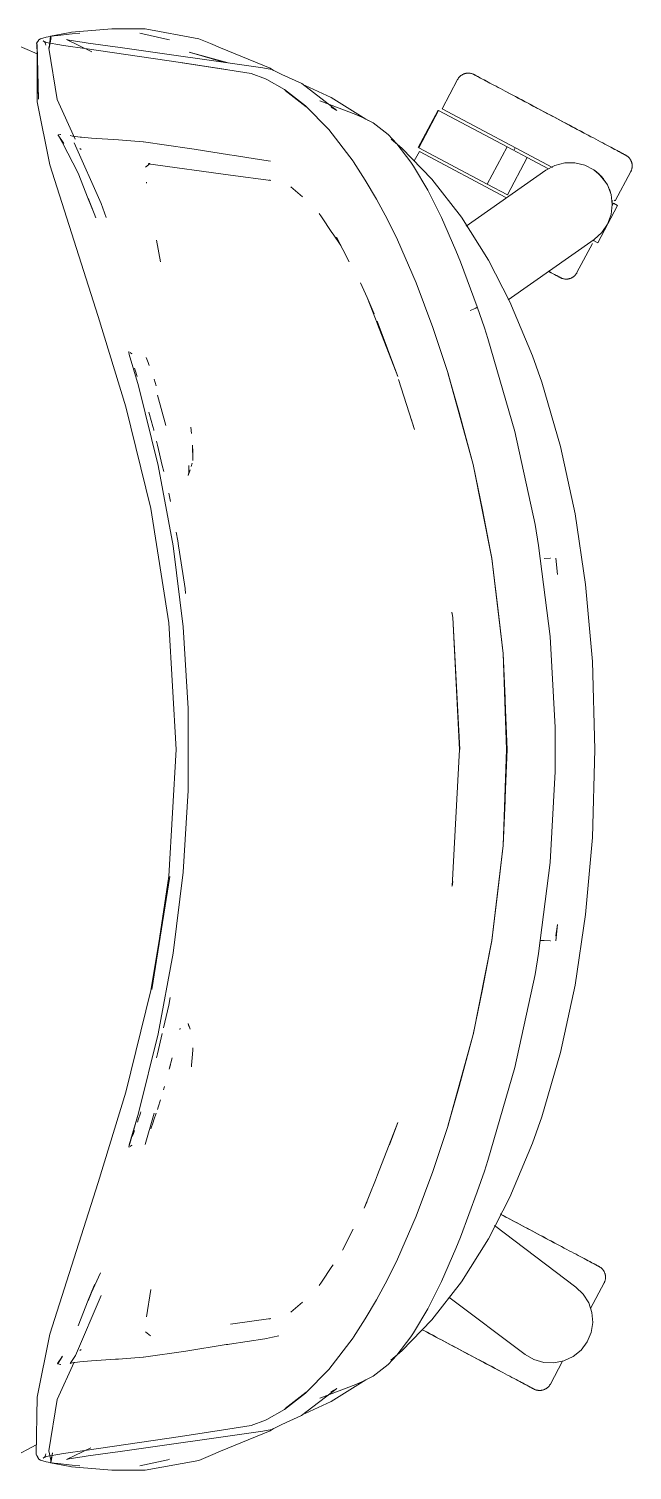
# Model space of a CAD drawing. Header units: millimetres. Extents: x 155927 to 317870, y -36033 to 97293.
# Drawn here: x 206308.8 to 206508.7, y 10190.2 to 10668.1 of the extents above; entities that cross this region are included whole.
import ezdxf

# ---------------------------------------------------------------- set-up
doc = ezdxf.new("R2010")
doc.units = ezdxf.units.MM
doc.header["$MEASUREMENT"] = 0
doc.layers.add('G-IMPT', color=8, linetype='CONTINUOUS', lineweight=9)
doc.layers.add('I-FURN', color=8, linetype='CONTINUOUS', lineweight=9)

msp = doc.modelspace()

# ---------------------------------------------------------------- linework, layer by layer
at = {"layer": 'G-IMPT'}
for p, q in [((206318.21, 10666.08), (206322.46, 10666.89)), ((206323.1, 10666.41), (206318.42, 10665.89)), ((206322.93, 10666.93), (206322.46, 10666.89)), ((206332.26, 10667.73), (206322.93, 10666.93)), ((206323.1, 10666.41), (206325.69, 10666.62)), ((206332.26, 10667.73), (206336.21, 10668.07)), ((206336.21, 10668.07), (206340.38, 10668.07)), ((206347.35, 10668.05), (206340.38, 10668.07)), ((206345.49, 10666.64), (206354.79, 10664.59)), ((206347.35, 10668.05), (206365.05, 10664.81)), ((206303.32, 10663.36), (206311.49, 10659.79)), ((206311.35, 10663.34), (206311.75, 10663.92)), ((206311.35, 10663.34), (206311.54, 10662.48)), ((206311.97, 10644.78), (206311.38, 10663.22)), ((206311.38, 10663.22), (206311.48, 10662.76)), ((206311.97, 10644.78), (206311.48, 10662.76)), ((206311.53, 10643.89), (206311.48, 10662.76)), ((206311.48, 10662.76), (206311.52, 10662.59)), ((206311.54, 10662.48), (206311.52, 10662.59)), ((206312.12, 10664.41), (206311.75, 10663.92)), ((206312.12, 10664.41), (206312.66, 10664.73)), ((206314.52, 10665.28), (206312.66, 10664.73)), ((206314.01, 10663.69), (206313.51, 10664.08)), ((206314.61, 10663.52), (206313.51, 10664.08)), ((206314.61, 10663.52), (206313.99, 10663.69)), ((206313.99, 10663.69), (206320.26, 10662.59)), ((206314.33, 10663.15), (206314.01, 10663.69)), ((206314.33, 10663.15), (206314.41, 10662.65)), ((206317.8, 10665.82), (206314.52, 10665.28)), ((206316.13, 10665.22), (206315.44, 10661.64)), ((206318.16, 10644.59), (206315.44, 10661.64)), ((206315.5, 10661.68), (206315.89, 10665.63)), ((206316.13, 10665.22), (206315.5, 10661.68)), ((206318.21, 10666.08), (206315.89, 10665.63)), ((206317.8, 10665.82), (206318.42, 10665.89)), ((206328.11, 10661.47), (206320.26, 10662.59)), ((206329.66, 10660.49), (206321.23, 10664.49)), ((206321.23, 10664.49), (206322.09, 10664.35)), ((206322.09, 10664.35), (206327.11, 10663.52)), ((206327.11, 10663.52), (206328.41, 10663.3)), ((206358.98, 10656.92), (206328.11, 10661.47)), ((206339.07, 10661.86), (206328.41, 10663.3)), ((206339.07, 10661.86), (206386.29, 10655.19)), ((206354.79, 10664.59), (206355.37, 10664.44)), ((206365.05, 10664.81), (206368.91, 10663.21)), ((206372.27, 10661.82), (206368.91, 10663.21)), ((206388.72, 10655.03), (206372.27, 10661.82)), ((206358.98, 10656.92), (206374.17, 10654.59)), ((206359.59, 10656.82), (206374.75, 10654.53)), ((206359.59, 10656.82), (206374.17, 10654.59)), ((206361.87, 10660.31), (206373.76, 10656.96)), ((206361.87, 10660.31), (206374.82, 10656.81)), ((206382.42, 10653.22), (206374.75, 10654.53)), ((206387.21, 10651.47), (206382.42, 10653.22)), ((206386.29, 10655.19), (206389.28, 10654.54)), ((206389.89, 10654.26), (206388.72, 10655.03)), ((206392.65, 10652.97), (206389.28, 10654.54)), ((206399.22, 10649.91), (206392.65, 10652.97)), ((206387.21, 10651.47), (206387.63, 10651.26)), ((206393.47, 10647.97), (206387.63, 10651.26)), ((206400.43, 10642.55), (206393.47, 10647.97)), ((206393.69, 10647.64), (206400.64, 10642.25)), ((206393.69, 10647.64), (206397.07, 10645.05)), ((206410.87, 10640.99), (206399.22, 10649.91)), ((206408.98, 10645.28), (206400.35, 10649.26)), ((206315.72, 10622.94), (206311.53, 10643.89)), ((206318.16, 10644.59), (206324.12, 10631.47)), ((206400.64, 10642.25), (206397.07, 10645.05)), ((206400.43, 10642.55), (206408.17, 10634.65)), ((206405.22, 10644.23), (206417.12, 10639.72)), ((206420.43, 10638.16), (206408.98, 10645.28)), ((206410.87, 10640.99), (206408.92, 10642.11)), ((206419.35, 10638.64), (206417.12, 10639.72)), ((206421.79, 10637.47), (206419.35, 10638.64)), ((206420.43, 10638.16), (206421.2, 10637.66)), ((206318.52, 10632.79), (206318.48, 10632.62)), ((206318.54, 10632.91), (206318.52, 10632.79)), ((206318.52, 10632.79), (206320.36, 10630.08)), ((206318.52, 10632.79), (206319.87, 10630.33)), ((206319.23, 10633.06), (206318.54, 10632.91)), ((206319.4, 10633.08), (206319.23, 10633.06)), ((206408.17, 10634.65), (206416.19, 10624.21)), ((206421.79, 10637.47), (206422.92, 10636.86)), ((206422.92, 10636.86), (206427.79, 10632.99)), ((206430.68, 10629.97), (206427.79, 10632.99)), ((206325.15, 10620.22), (206319.87, 10630.33)), ((206322.5, 10632.75), (206323.27, 10632.47)), ((206323.33, 10632.45), (206323.27, 10632.47)), ((206325.79, 10632.17), (206323.33, 10632.45)), ((206332.7, 10610.12), (206323.77, 10630.27)), ((206326.15, 10628.1), (206325.71, 10628.37)), ((206325.79, 10632.17), (206326.16, 10632.12)), ((206329.57, 10631.87), (206326.16, 10632.12)), ((206329.57, 10631.87), (206338.42, 10631.24)), ((206346.66, 10630.62), (206338.42, 10631.24)), ((206346.74, 10630.61), (206346.66, 10630.62)), ((206346.74, 10630.61), (206361.96, 10628.4)), ((206361.96, 10628.4), (206363.51, 10628.15)), ((206363.51, 10628.15), (206375.28, 10626.29)), ((206428.78, 10631.47), (206432.35, 10628.55)), ((206430.68, 10629.97), (206435.4, 10623.84)), ((206432.35, 10628.55), (206442.31, 10618.25)), ((206347.4, 10622.23), (206348.96, 10623.47)), ((206348.25, 10623.35), (206348.52, 10623.39)), ((206375.59, 10619.61), (206348.25, 10623.35)), ((206348.75, 10623.44), (206348.52, 10623.39)), ((206376.94, 10626.03), (206375.28, 10626.29)), ((206383.78, 10624.96), (206376.94, 10626.03)), ((206383.78, 10624.96), (206388.85, 10624.22)), ((206416.19, 10624.21), (206416.36, 10623.96)), ((206420.24, 10617.86), (206416.36, 10623.96)), ((206435.4, 10623.84), (206436.26, 10622.55)), ((206331.71, 10572.7), (206315.72, 10622.94)), ((206325.15, 10620.22), (206328.4, 10611.75)), ((206375.59, 10619.61), (206388.94, 10617.83)), ((206440.99, 10614.55), (206436.26, 10622.55)), ((206347.75, 10617.28), (206347.8, 10616.93)), ((206388.94, 10617.83), (206388.47, 10617.97)), ((206399.44, 10612.33), (206395.53, 10615.67)), ((206420.24, 10617.86), (206424.01, 10611.63)), ((206445.3, 10605.94), (206440.99, 10614.55)), ((206445.52, 10605.5), (206440.99, 10614.55)), ((206440.99, 10614.55), (206441.3, 10613.95)), ((206445.52, 10605.5), (206441.3, 10613.95)), ((206452.12, 10605.65), (206442.31, 10618.25)), ((206330.42, 10606.85), (206328.39, 10611.96)), ((206328.39, 10611.96), (206329.8, 10608.42)), ((206328.4, 10611.75), (206330.42, 10606.85)), ((206334.44, 10605.53), (206332.7, 10610.12)), ((206427.58, 10604.84), (206424.01, 10611.63)), ((206330.42, 10606.85), (206330.98, 10605.44)), ((206405.71, 10605.7), (206404.96, 10606.8)), ((206409.21, 10600.56), (206405.71, 10605.7)), ((206427.58, 10604.84), (206430.97, 10598.11)), ((206445.3, 10605.94), (206445.52, 10605.5)), ((206445.52, 10605.5), (206450.29, 10594.54)), ((206452.12, 10605.65), (206461.09, 10591.36)), ((206409.6, 10599.99), (206409.21, 10600.56)), ((206412.16, 10596.23), (206409.6, 10599.99)), ((206352.43, 10590.81), (206351.02, 10598.06)), ((206412.16, 10596.23), (206410.66, 10599)), ((206414.9, 10590.8), (206410.66, 10599)), ((206437.14, 10583.89), (206430.97, 10598.11)), ((206450.29, 10594.54), (206451.77, 10590.86)), ((206451.77, 10590.86), (206457.34, 10575.9)), ((206461.09, 10591.36), (206468.18, 10577.58)), ((206418.72, 10583.86), (206420.91, 10579.01)), ((206437.14, 10583.89), (206442.6, 10569.01)), ((206420.91, 10579.01), (206423.22, 10573.56)), ((206420.91, 10579.01), (206423.64, 10571.93)), ((206456.08, 10575.11), (206456.9, 10575.5)), ((206456.72, 10575.39), (206456.9, 10575.5)), ((206457.31, 10575.76), (206456.9, 10575.5)), ((206456.9, 10575.5), (206457.3, 10575.72)), ((206457.31, 10575.76), (206457.3, 10575.72)), ((206457.34, 10575.9), (206457.31, 10575.76)), ((206457.31, 10575.76), (206457.31, 10575.9)), ((206457.31, 10575.9), (206459.71, 10568.96)), ((206475.7, 10559.61), (206468.18, 10577.58)), ((206331.71, 10572.7), (206340.89, 10542.72)), ((206424.3, 10570.2), (206423.64, 10571.93)), ((206431.01, 10552.75), (206424.19, 10571.16)), ((206456.08, 10575.11), (206455.02, 10574.69)), ((206455.02, 10574.69), (206455.61, 10574.91)), ((206456.08, 10575.11), (206455.61, 10574.91)), ((206456.08, 10575.11), (206456.72, 10575.39)), ((206431.01, 10552.75), (206424.3, 10570.2)), ((206447.61, 10554.09), (206442.6, 10569.01)), ((206460.91, 10565.36), (206459.71, 10568.96)), ((206341.94, 10561.13), (206341.85, 10560.89)), ((206469.85, 10534.53), (206460.91, 10565.36)), ((206341.85, 10560.89), (206341.91, 10560.67)), ((206341.91, 10560.67), (206341.98, 10560.37)), ((206341.98, 10560.37), (206342.05, 10560.1)), ((206345.12, 10549.67), (206342.05, 10560.1)), ((206342.94, 10560.36), (206342.33, 10560.74)), ((206342.94, 10560.36), (206342.73, 10560.5)), ((206348.25, 10557.42), (206347.64, 10559.08)), ((206348.25, 10557.42), (206348.62, 10556.41)), ((206478.77, 10550.87), (206475.7, 10559.61)), ((206343.96, 10554.87), (206343.72, 10555.53)), ((206343.96, 10554.87), (206344.71, 10552.77)), ((206350.96, 10549.66), (206350.24, 10551.88)), ((206436.54, 10535.28), (206431.29, 10551.77)), ((206451.34, 10540.84), (206447.57, 10554)), ((206455.99, 10523.59), (206447.57, 10554)), ((206455.99, 10523.59), (206447.61, 10554.09)), ((206351.67, 10523.35), (206345.12, 10549.67)), ((206478.77, 10550.87), (206484.95, 10529.63)), ((206349.21, 10509.04), (206340.89, 10542.72)), ((206351.41, 10546.57), (206354.21, 10536.57)), ((206348.7, 10540.25), (206348.5, 10540.93)), ((206349.82, 10536.25), (206348.7, 10540.25)), ((206436.54, 10535.28), (206435.47, 10538.72)), ((206451.34, 10540.84), (206455.99, 10523.59)), ((206349.82, 10536.25), (206350.14, 10535.11)), ((206350.14, 10535.11), (206350.18, 10534.93)), ((206362.7, 10533.86), (206362.48, 10535.95)), ((206469.85, 10534.53), (206476.52, 10503.74)), ((206351.44, 10530.09), (206351.1, 10531.39)), ((206351.44, 10530.09), (206352.99, 10523.34)), ((206363.1, 10525), (206363.01, 10530.06)), ((206363.01, 10530.06), (206363.09, 10527.79)), ((206363.1, 10525), (206363.09, 10527.79)), ((206484.95, 10529.63), (206489.76, 10507.27)), ((206351.67, 10523.35), (206356.6, 10496.69)), ((206353.45, 10521.36), (206352.99, 10523.34)), ((206361.77, 10521), (206361.81, 10523.3)), ((206361.82, 10523.16), (206361.81, 10523.3)), ((206362.55, 10523.01), (206362.85, 10524.05)), ((206455.99, 10523.59), (206462.17, 10492.47)), ((206455.99, 10523.59), (206459.07, 10508.57)), ((206455.99, 10523.59), (206462.16, 10492.55)), ((206361.56, 10519.95), (206362.24, 10521.9)), ((206361.77, 10521), (206361.56, 10519.95)), ((206355.65, 10511.32), (206355.11, 10514.13)), ((206349.21, 10509.04), (206355.2, 10471.12)), ((206462.17, 10492.47), (206459.07, 10508.57)), ((206477.7, 10496.82), (206476.52, 10503.74)), ((206489.76, 10507.27), (206493.25, 10483.85)), ((206357.57, 10501.21), (206358.13, 10498.31)), ((206356.6, 10496.69), (206359.9, 10469.77)), ((206358.37, 10496.68), (206358.13, 10498.31)), ((206359.22, 10491.06), (206358.37, 10496.68)), ((206481.52, 10466.65), (206477.7, 10496.82)), ((206359.22, 10491.06), (206360.52, 10482.53)), ((206465.99, 10460.95), (206462.16, 10492.55)), ((206465.95, 10460.91), (206462.17, 10492.47)), ((206462.17, 10492.47), (206464.11, 10476.99)), ((206479.5, 10492.51), (206481.59, 10492.58)), ((206481.59, 10492.58), (206481.48, 10492.58)), ((206483.35, 10492.55), (206484, 10487.14)), ((206360.52, 10482.53), (206360.7, 10480.87)), ((206493.25, 10483.85), (206495.51, 10458.28)), ((206465.95, 10460.91), (206464.11, 10476.99)), ((206355.2, 10471.12), (206357.56, 10429.14)), ((206448.95, 10474.41), (206448.99, 10474.17)), ((206449.23, 10472.86), (206448.96, 10474.64)), ((206449.23, 10472.86), (206448.99, 10474.17)), ((206451.55, 10429.14), (206449.23, 10472.86)), ((206451.5, 10429.14), (206449.23, 10472.86)), ((206361.55, 10442.7), (206359.9, 10469.77)), ((206483.13, 10436.45), (206481.52, 10466.65)), ((206466.63, 10446.02), (206465.95, 10460.91)), ((206465.95, 10460.91), (206467.09, 10429.14)), ((206465.99, 10460.95), (206467.32, 10429.14)), ((206495.51, 10458.28), (206496.36, 10429.14)), ((206361.55, 10442.7), (206361.55, 10415.58)), ((206466.63, 10446.02), (206467.09, 10429.14)), ((206483.13, 10436.45), (206483.23, 10429.14)), ((206355.2, 10387.15), (206357.56, 10429.14)), ((206451.5, 10429.14), (206449, 10383.8)), ((206465.95, 10397.36), (206467.09, 10429.14)), ((206467.32, 10429.14), (206465.99, 10397.32)), ((206466.63, 10412.25), (206467.09, 10429.14)), ((206483.13, 10421.82), (206483.23, 10429.14)), ((206496.36, 10429.14), (206495.51, 10399.99)), ((206483.13, 10421.82), (206481.52, 10391.62)), ((206361.55, 10415.58), (206359.9, 10388.51)), ((206465.95, 10397.36), (206466.63, 10412.25)), ((206495.51, 10399.99), (206493.25, 10374.42)), ((206465.99, 10397.32), (206462.16, 10365.73)), ((206465.95, 10397.36), (206462.17, 10365.81)), ((206464.11, 10381.28), (206465.95, 10397.36)), ((206481.52, 10391.62), (206477.7, 10361.45)), ((206349.21, 10349.23), (206355.46, 10386.98)), ((206355.2, 10387.15), (206349.47, 10349.61)), ((206355.46, 10386.98), (206349.47, 10349.61)), ((206356.6, 10361.59), (206359.9, 10388.51)), ((206449.23, 10385.41), (206448.99, 10384.1)), ((206449, 10383.8), (206449.23, 10385.41)), ((206448.95, 10383.86), (206448.99, 10384.1)), ((206464.11, 10381.28), (206462.17, 10365.81)), ((206483.35, 10365.72), (206484, 10371.14)), ((206483.43, 10367.37), (206484, 10371.14)), ((206493.25, 10374.42), (206489.76, 10351)), ((206462.17, 10365.81), (206455.95, 10334.56)), ((206455.95, 10334.56), (206462.16, 10365.73)), ((206462.17, 10365.81), (206459.07, 10349.7)), ((206478.25, 10365.81), (206479.5, 10365.76)), ((206481.59, 10365.69), (206479.5, 10365.76)), ((206481.59, 10365.69), (206481.48, 10365.69)), ((206351.67, 10334.92), (206356.6, 10361.59)), ((206477.7, 10361.45), (206476.52, 10354.53)), ((206476.52, 10354.53), (206469.85, 10323.74)), ((206484.95, 10328.64), (206489.76, 10351)), ((206340.89, 10315.55), (206349.21, 10349.23)), ((206355.62, 10346.96), (206355.15, 10344.33)), ((206455.99, 10334.68), (206459.07, 10349.7)), ((206355.15, 10344.33), (206353.44, 10336.91)), ((206358.89, 10336.72), (206358.75, 10336.31)), ((206361.56, 10338.32), (206362.24, 10336.37)), ((206361.56, 10338.32), (206361.77, 10337.28)), ((206351.67, 10334.92), (206345.12, 10308.6)), ((206352.99, 10334.93), (206351.44, 10328.18)), ((206455.99, 10334.68), (206447.57, 10304.27)), ((206455.99, 10334.68), (206447.61, 10304.18)), ((206451.34, 10317.43), (206455.99, 10334.68)), ((206351.44, 10328.18), (206351.1, 10326.9)), ((206355.29, 10323.1), (206356.29, 10326.96)), ((206362.99, 10328.16), (206362.71, 10324.45)), ((206362.99, 10328.16), (206363.09, 10329.53)), ((206363.09, 10330.23), (206363.09, 10329.53)), ((206478.77, 10307.4), (206484.95, 10328.64)), ((206355.29, 10323.1), (206355.68, 10324.63)), ((206362.71, 10324.45), (206362.68, 10323.97)), ((206460.91, 10292.91), (206469.85, 10323.74)), ((206353.38, 10316.31), (206353.71, 10317.43)), ((206451.34, 10317.43), (206447.57, 10304.27)), ((206340.89, 10315.55), (206331.71, 10285.58)), ((206351.6, 10310.52), (206352.39, 10313.02)), ((206345.12, 10308.6), (206341.85, 10297.38)), ((206345.12, 10308.6), (206342.01, 10297.78)), ((206345.12, 10308.6), (206342.06, 10298.07)), ((206345.75, 10308.6), (206345.02, 10306.38)), ((206345.75, 10308.6), (206345.9, 10309.06)), ((206350.32, 10308.61), (206347.28, 10298.18)), ((206350.21, 10306.3), (206350.98, 10308.61)), ((206351.36, 10309.74), (206351.6, 10310.52)), ((206344.73, 10305.57), (206345.02, 10306.38)), ((206349.19, 10303.42), (206349.95, 10305.58)), ((206350.21, 10306.3), (206349.95, 10305.58)), ((206431.01, 10305.52), (206424.3, 10288.07)), ((206431.01, 10305.52), (206428.29, 10298.09)), ((206442.6, 10289.26), (206447.61, 10304.18)), ((206475.7, 10298.66), (206478.77, 10307.4)), ((206343.4, 10301.85), (206343, 10300.78)), ((206343.74, 10302.82), (206343.4, 10301.85)), ((206475.7, 10298.66), (206468.18, 10280.69)), ((206341.85, 10297.38), (206341.99, 10297.14)), ((206342.06, 10298.07), (206342.01, 10297.78)), ((206342.94, 10297.92), (206342.33, 10297.53)), ((206342.94, 10297.92), (206342.73, 10297.77)), ((206442.6, 10289.26), (206437.14, 10274.38)), ((206457.37, 10282.49), (206459.71, 10289.31)), ((206460.91, 10292.91), (206459.71, 10289.31)), ((206331.71, 10285.58), (206315.72, 10235.33)), ((206423.64, 10286.34), (206419.91, 10277.02)), ((206424.3, 10288.07), (206423.64, 10286.34)), ((206419.91, 10277.02), (206420.91, 10279.26)), ((206457.37, 10282.49), (206451.77, 10267.41)), ((206468.18, 10280.69), (206461.09, 10266.91)), ((206437.14, 10274.38), (206430.97, 10260.16)), ((206412.74, 10263.18), (206416.28, 10270.15)), ((206450.29, 10263.73), (206451.77, 10267.41)), ((206461.09, 10266.91), (206452.12, 10252.62)), ((206427.58, 10253.43), (206430.97, 10260.16)), ((206445.52, 10252.77), (206450.29, 10263.73)), ((206329.42, 10248.9), (206332.47, 10255.61)), ((206405.71, 10252.58), (206409.21, 10257.71)), ((206409.21, 10257.71), (206409.6, 10258.29)), ((206328.39, 10246.31), (206330.59, 10251.87)), ((206330.42, 10251.42), (206328.39, 10246.31)), ((206328.4, 10246.52), (206330.42, 10251.42)), ((206405.71, 10252.58), (206404.96, 10251.47)), ((206427.58, 10253.43), (206424.01, 10246.64)), ((206441.3, 10244.32), (206445.3, 10252.33)), ((206452.12, 10252.62), (206442.31, 10240.02)), ((206445.52, 10252.77), (206445.3, 10252.33)), ((206324.26, 10228.18), (206332.7, 10248.16)), ((206328.4, 10246.52), (206325.15, 10238.05)), ((206347.75, 10240.99), (206349.15, 10250.15)), ((206399.44, 10245.94), (206395.53, 10242.6)), ((206420.24, 10240.41), (206424.01, 10246.64)), ((206347.75, 10240.99), (206347.8, 10241.34)), ((206440.99, 10243.72), (206436.26, 10235.72)), ((206441.3, 10244.32), (206440.99, 10243.72)), ((206375.59, 10238.66), (206388.94, 10240.44)), ((206388.94, 10240.44), (206388.47, 10240.3)), ((206420.24, 10240.41), (206416.36, 10234.31)), ((206432.35, 10229.72), (206442.31, 10240.02)), ((206311.53, 10214.38), (206315.72, 10235.33)), ((206347.4, 10236.04), (206349.04, 10234.76)), ((206360.81, 10229.69), (206374.17, 10231.81)), ((206374.17, 10231.81), (206374.68, 10231.89)), ((206375.29, 10231.98), (206374.68, 10231.89)), ((206375.29, 10231.98), (206387.01, 10233.79)), ((206387.01, 10233.79), (206387.48, 10233.86)), ((206389.46, 10234.28), (206387.48, 10233.86)), ((206391.63, 10234.74), (206389.46, 10234.28)), ((206408.17, 10223.62), (206416.19, 10234.06)), ((206416.36, 10234.31), (206416.19, 10234.06)), ((206430.68, 10228.3), (206435.4, 10234.43)), ((206435.4, 10234.43), (206436.26, 10235.72)), ((206318.3, 10225.51), (206319.89, 10227.97)), ((206319.89, 10227.97), (206318.36, 10225.49)), ((206318.36, 10225.49), (206319.85, 10227.96)), ((206322.5, 10225.51), (206324.26, 10228.18)), ((206325.71, 10229.9), (206326.15, 10230.17)), ((206337.43, 10226.96), (206329.57, 10226.4)), ((206338.42, 10227.03), (206337.43, 10226.96)), ((206346.66, 10227.65), (206338.42, 10227.03)), ((206346.66, 10227.65), (206346.74, 10227.66)), ((206360.81, 10229.69), (206346.74, 10227.66)), ((206427.79, 10225.28), (206430.68, 10228.3)), ((206432.35, 10229.72), (206428.68, 10226.72)), ((206318.16, 10213.68), (206323.77, 10226.03)), ((206318.3, 10225.51), (206318.36, 10225.49)), ((206319.23, 10225.21), (206318.36, 10225.49)), ((206319.4, 10225.19), (206319.23, 10225.21)), ((206323.22, 10225.8), (206322.5, 10225.51)), ((206323.22, 10225.8), (206323.24, 10225.8)), ((206325.62, 10226.1), (206323.24, 10225.8)), ((206325.62, 10226.1), (206325.7, 10226.1)), ((206329.57, 10226.4), (206325.7, 10226.1)), ((206408.17, 10223.62), (206400.43, 10215.72)), ((206422.92, 10221.42), (206427.79, 10225.28)), ((206410.87, 10217.28), (206399.17, 10208.34)), ((206405.22, 10214.05), (206417.12, 10218.56)), ((206410.87, 10217.28), (206408.84, 10216.12)), ((206408.98, 10212.99), (206420.43, 10220.11)), ((206419.35, 10219.63), (206417.12, 10218.56)), ((206421.79, 10220.8), (206419.35, 10219.63)), ((206422.92, 10221.42), (206421.79, 10220.8)), ((206311.53, 10214.38), (206311.14, 10195.39)), ((206318.16, 10213.68), (206315.44, 10196.63)), ((206393.47, 10210.3), (206400.43, 10215.72)), ((206400.64, 10216.03), (206393.69, 10210.63)), ((206393.69, 10210.63), (206397.07, 10213.22)), ((206400.64, 10216.03), (206397.07, 10213.22)), ((206400.35, 10209.01), (206408.98, 10212.99)), ((206393.47, 10210.3), (206387.63, 10207.01)), ((206392.65, 10205.3), (206399.17, 10208.34)), ((206339.07, 10196.41), (206386.29, 10203.09)), ((206358.98, 10201.35), (206374.75, 10203.75)), ((206388.72, 10203.25), (206372.27, 10196.45)), ((206382.42, 10205.05), (206374.75, 10203.75)), ((206382.42, 10205.05), (206387.21, 10206.8)), ((206386.29, 10203.09), (206389.28, 10203.73)), ((206387.63, 10207.01), (206387.21, 10206.8)), ((206389.89, 10204.02), (206388.72, 10203.25)), ((206392.65, 10205.3), (206389.28, 10203.73)), ((206311.21, 10198.58), (206303.3, 10194.44)), ((206328.11, 10196.8), (206358.98, 10201.35)), ((206311.14, 10195.39), (206311.75, 10194.36)), ((206311.62, 10194.98), (206311.75, 10194.36)), ((206311.62, 10194.98), (206311.73, 10194.43)), ((206311.75, 10194.36), (206311.73, 10194.43)), ((206312.12, 10193.86), (206311.75, 10194.36)), ((206312.66, 10193.54), (206312.12, 10193.86)), ((206312.66, 10193.54), (206314.52, 10192.99)), ((206314.61, 10194.75), (206313.51, 10194.19)), ((206314.01, 10194.58), (206313.51, 10194.19)), ((206313.99, 10194.58), (206320.26, 10195.69)), ((206314.61, 10194.75), (206313.99, 10194.58)), ((206314.01, 10194.58), (206314.33, 10195.12)), ((206314.41, 10195.62), (206314.33, 10195.12)), ((206316.13, 10193.05), (206315.44, 10196.63)), ((206316.62, 10195.92), (206315.89, 10192.64)), ((206316.62, 10195.92), (206316.13, 10193.05)), ((206320.26, 10195.69), (206328.11, 10196.8)), ((206321.23, 10193.78), (206329.36, 10197.64)), ((206321.23, 10193.78), (206322.09, 10193.92)), ((206327.11, 10194.76), (206322.09, 10193.92)), ((206327.11, 10194.76), (206328.41, 10194.97)), ((206339.07, 10196.41), (206328.41, 10194.97)), ((206345.49, 10191.64), (206354.79, 10193.68)), ((206347.35, 10190.23), (206365.05, 10193.46)), ((206354.79, 10193.68), (206355.37, 10193.83)), ((206365.05, 10193.46), (206368.91, 10195.06)), ((206372.27, 10196.45), (206368.91, 10195.06)), ((206317.8, 10192.46), (206314.52, 10192.99)), ((206318.21, 10192.2), (206315.89, 10192.64)), ((206317.8, 10192.46), (206318.42, 10192.38)), ((206322.46, 10191.39), (206318.21, 10192.2)), ((206318.42, 10192.38), (206323.1, 10191.86)), ((206322.93, 10191.34), (206322.46, 10191.39)), ((206322.93, 10191.34), (206332.26, 10190.54)), ((206323.1, 10191.86), (206325.69, 10191.65)), ((206332.26, 10190.54), (206336.21, 10190.2)), ((206340.38, 10190.2), (206336.21, 10190.2)), ((206347.35, 10190.23), (206340.38, 10190.2))]:
    msp.add_line(p, q, dxfattribs=at)
at = {"layer": 'I-FURN'}
for p, q in [((206451.17, 10651.79), (206451.27, 10651.91)), ((206451.27, 10651.91), (206451.38, 10652.03)), ((206451.38, 10652.03), (206451.49, 10652.15)), ((206451.49, 10652.15), (206451.6, 10652.27)), ((206451.6, 10652.27), (206451.72, 10652.38)), ((206451.72, 10652.38), (206451.84, 10652.48)), ((206451.84, 10652.48), (206451.97, 10652.58)), ((206451.97, 10652.58), (206452.1, 10652.67)), ((206452.1, 10652.67), (206452.24, 10652.76)), ((206452.24, 10652.76), (206452.38, 10652.84)), ((206452.38, 10652.84), (206452.52, 10652.92)), ((206452.52, 10652.92), (206452.66, 10652.99)), ((206452.66, 10652.99), (206452.81, 10653.06)), ((206452.81, 10653.06), (206452.96, 10653.12)), ((206452.96, 10653.12), (206453.11, 10653.17)), ((206453.11, 10653.17), (206453.26, 10653.22)), ((206453.26, 10653.22), (206453.42, 10653.26)), ((206453.42, 10653.26), (206453.58, 10653.3)), ((206453.58, 10653.3), (206453.73, 10653.33)), ((206453.73, 10653.33), (206453.89, 10653.35)), ((206453.89, 10653.35), (206454.05, 10653.37)), ((206454.05, 10653.37), (206454.22, 10653.38)), ((206454.22, 10653.38), (206454.38, 10653.38)), ((206454.38, 10653.38), (206454.54, 10653.38)), ((206454.54, 10653.38), (206454.7, 10653.37)), ((206454.7, 10653.37), (206454.86, 10653.35)), ((206454.86, 10653.35), (206455.02, 10653.33)), ((206455.02, 10653.33), (206455.18, 10653.3)), ((206455.18, 10653.3), (206455.33, 10653.27)), ((206455.33, 10653.27), (206455.49, 10653.23)), ((206455.49, 10653.23), (206455.64, 10653.18)), ((206455.64, 10653.18), (206455.8, 10653.13)), ((206455.8, 10653.13), (206455.95, 10653.07)), ((206455.95, 10653.07), (206456.09, 10653)), ((206456.09, 10653), (206456.24, 10652.93)), ((206456.24, 10652.93), (206456.28, 10652.91)), ((206456.28, 10652.91), (206456.3, 10652.9)), ((206456.32, 10652.88), (206456.28, 10652.91)), ((206456.28, 10652.91), (206456.28, 10652.91)), ((206456.3, 10652.9), (206456.36, 10652.87)), ((206456.41, 10652.84), (206456.32, 10652.88)), ((206456.36, 10652.87), (206456.46, 10652.81)), ((206456.53, 10652.78), (206456.41, 10652.84)), ((206456.46, 10652.81), (206456.6, 10652.74)), ((206456.69, 10652.69), (206456.53, 10652.78)), ((206456.6, 10652.74), (206456.78, 10652.64)), ((206456.89, 10652.58), (206456.69, 10652.69)), ((206456.78, 10652.64), (206457, 10652.53)), ((206457.13, 10652.45), (206456.89, 10652.58)), ((206457, 10652.53), (206457.26, 10652.39)), ((206457.41, 10652.31), (206457.13, 10652.45)), ((206457.26, 10652.39), (206457.55, 10652.23)), ((206457.73, 10652.14), (206457.41, 10652.31)), ((206457.55, 10652.23), (206457.89, 10652.05)), ((206458.09, 10651.95), (206457.73, 10652.14)), ((206457.89, 10652.05), (206458.26, 10651.85)), ((206458.48, 10651.74), (206458.09, 10651.95)), ((206450.83, 10651.24), (206445.68, 10641.56)), ((206450.83, 10651.24), (206450.91, 10651.38)), ((206450.91, 10651.38), (206450.99, 10651.52)), ((206450.99, 10651.52), (206451.08, 10651.66)), ((206451.08, 10651.66), (206451.17, 10651.79)), ((206458.26, 10651.85), (206458.67, 10651.64)), ((206458.91, 10651.51), (206458.48, 10651.74)), ((206458.67, 10651.64), (206459.12, 10651.4)), ((206459.37, 10651.26), (206458.91, 10651.51)), ((206459.12, 10651.4), (206459.6, 10651.14)), ((206459.87, 10651), (206459.37, 10651.26)), ((206459.6, 10651.14), (206460.12, 10650.87)), ((206460.41, 10650.71), (206459.87, 10651)), ((206460.12, 10650.87), (206460.67, 10650.57)), ((206460.98, 10650.41), (206460.41, 10650.71)), ((206460.67, 10650.57), (206461.25, 10650.26)), ((206461.58, 10650.09), (206460.98, 10650.41)), ((206462.21, 10649.75), (206461.58, 10650.09)), ((206462.88, 10649.4), (206462.21, 10649.75)), ((206463.57, 10649.03), (206462.88, 10649.4)), ((206464.29, 10648.65), (206463.57, 10649.03)), ((206465.04, 10648.25), (206464.29, 10648.65)), ((206465.82, 10647.84), (206465.04, 10648.25)), ((206466.62, 10647.41), (206465.82, 10647.84)), ((206467.45, 10646.97), (206466.62, 10647.41)), ((206467, 10647.21), (206467.83, 10646.77)), ((206468.29, 10646.52), (206467.45, 10646.97)), ((206467.83, 10646.77), (206468.69, 10646.31)), ((206469.16, 10646.06), (206468.29, 10646.52)), ((206468.69, 10646.31), (206469.57, 10645.84)), ((206470.05, 10645.59), (206469.16, 10646.06)), ((206469.57, 10645.84), (206470.46, 10645.37)), ((206470.95, 10645.11), (206470.05, 10645.59)), ((206470.46, 10645.37), (206471.38, 10644.88)), ((206471.88, 10644.62), (206470.95, 10645.11)), ((206471.38, 10644.88), (206472.31, 10644.39)), ((206472.81, 10644.12), (206471.88, 10644.62)), ((206472.31, 10644.39), (206473.25, 10643.88)), ((206473.77, 10643.61), (206472.81, 10644.12)), ((206473.25, 10643.88), (206474.21, 10643.38)), ((206474.73, 10643.1), (206473.77, 10643.61)), ((206474.21, 10643.38), (206475.18, 10642.86)), ((206475.7, 10642.58), (206474.73, 10643.1)), ((206475.18, 10642.86), (206476.15, 10642.34)), ((206476.69, 10642.06), (206475.7, 10642.58)), ((206476.15, 10642.34), (206477.14, 10641.82)), ((206444.38, 10641.11), (206437.81, 10628.75)), ((206437.98, 10628.66), (206444.55, 10641.02)), ((206444.55, 10641.02), (206467.26, 10628.95)), ((206482.28, 10622.09), (206445.68, 10641.56)), ((206477.68, 10641.53), (206476.69, 10642.06)), ((206477.14, 10641.82), (206478.14, 10641.29)), ((206478.67, 10641), (206477.68, 10641.53)), ((206478.14, 10641.29), (206479.14, 10640.76)), ((206479.68, 10640.47), (206478.67, 10641)), ((206479.14, 10640.76), (206480.14, 10640.22)), ((206480.68, 10639.93), (206479.68, 10640.47)), ((206480.14, 10640.22), (206481.14, 10639.69)), ((206481.69, 10639.4), (206480.68, 10639.93)), ((206481.14, 10639.69), (206482.15, 10639.15)), ((206482.69, 10638.87), (206481.69, 10639.4)), ((206482.15, 10639.15), (206483.15, 10638.62)), ((206483.69, 10638.33), (206482.69, 10638.87)), ((206483.15, 10638.62), (206484.15, 10638.09)), ((206484.69, 10637.8), (206483.69, 10638.33)), ((206484.15, 10638.09), (206485.15, 10637.56)), ((206485.69, 10637.27), (206484.69, 10637.8)), ((206485.15, 10637.56), (206486.14, 10637.03)), ((206486.67, 10636.75), (206485.69, 10637.27)), ((206486.14, 10637.03), (206487.13, 10636.51)), ((206487.65, 10636.23), (206486.67, 10636.75)), ((206487.13, 10636.51), (206488.1, 10635.99)), ((206488.62, 10635.71), (206487.65, 10636.23)), ((206488.1, 10635.99), (206489.06, 10635.48)), ((206489.58, 10635.2), (206488.62, 10635.71)), ((206489.06, 10635.48), (206490.02, 10634.97)), ((206490.52, 10634.7), (206489.58, 10635.2)), ((206490.02, 10634.97), (206490.95, 10634.47)), ((206491.45, 10634.21), (206490.52, 10634.7)), ((206490.95, 10634.47), (206491.88, 10633.98)), ((206492.37, 10633.72), (206491.45, 10634.21)), ((206491.88, 10633.98), (206492.78, 10633.5)), ((206493.26, 10633.24), (206492.37, 10633.72)), ((206494.14, 10632.78), (206493.26, 10633.24)), ((206495, 10632.32), (206494.14, 10632.78)), ((206460.69, 10616.59), (206437.98, 10628.66)), ((206460.69, 10616.59), (206467.26, 10628.95)), ((206467.26, 10628.95), (206473.9, 10625.42)), ((206469.96, 10628.65), (206469.62, 10628.01)), ((206495.83, 10631.88), (206495, 10632.32)), ((206496.64, 10631.45), (206495.83, 10631.88)), ((206497.43, 10631.03), (206496.64, 10631.45)), ((206498.19, 10630.62), (206497.43, 10631.03)), ((206498.93, 10630.23), (206498.19, 10630.62)), ((206499.63, 10629.86), (206498.93, 10630.23)), ((206500.31, 10629.5), (206499.63, 10629.86)), ((206500.96, 10629.15), (206500.31, 10629.5)), ((206501.58, 10628.82), (206500.96, 10629.15)), ((206502.16, 10628.51), (206501.58, 10628.82)), ((206501.85, 10628.68), (206502.42, 10628.38)), ((206502.71, 10628.22), (206502.16, 10628.51)), ((206502.42, 10628.38), (206502.95, 10628.09)), ((206503.23, 10627.94), (206502.71, 10628.22)), ((206502.95, 10628.09), (206503.46, 10627.82)), ((206438.17, 10627.43), (206436.49, 10624.27)), ((206466.86, 10612.17), (206438.17, 10627.43)), ((206467.33, 10613.06), (206473.9, 10625.42)), ((206473.9, 10625.42), (206480.96, 10621.66)), ((206483.07, 10622.79), (206486.34, 10623.62)), ((206486.34, 10623.62), (206489.72, 10623.64)), ((206489.72, 10623.64), (206493, 10622.86)), ((206503.71, 10627.69), (206503.23, 10627.94)), ((206503.46, 10627.82), (206503.92, 10627.58)), ((206504.16, 10627.45), (206503.71, 10627.69)), ((206503.92, 10627.58), (206504.35, 10627.35)), ((206504.57, 10627.23), (206504.16, 10627.45)), ((206504.35, 10627.35), (206504.74, 10627.14)), ((206504.94, 10627.03), (206504.57, 10627.23)), ((206504.74, 10627.14), (206505.1, 10626.95)), ((206505.28, 10626.86), (206504.94, 10627.03)), ((206505.1, 10626.95), (206505.42, 10626.78)), ((206505.57, 10626.7), (206505.28, 10626.86)), ((206505.42, 10626.78), (206505.7, 10626.63)), ((206505.83, 10626.56), (206505.57, 10626.7)), ((206505.7, 10626.63), (206505.94, 10626.5)), ((206506.05, 10626.44), (206505.83, 10626.56)), ((206505.94, 10626.5), (206506.14, 10626.4)), ((206506.23, 10626.35), (206506.05, 10626.44)), ((206506.14, 10626.4), (206506.3, 10626.31)), ((206506.37, 10626.27), (206506.23, 10626.35)), ((206506.3, 10626.31), (206506.42, 10626.25)), ((206506.47, 10626.22), (206506.37, 10626.27)), ((206506.42, 10626.25), (206506.5, 10626.2)), ((206506.53, 10626.19), (206506.47, 10626.22)), ((206506.5, 10626.2), (206506.55, 10626.18)), ((206506.55, 10626.18), (206506.53, 10626.19)), ((206506.55, 10626.18), (206506.69, 10626.1)), ((206506.55, 10626.18), (206506.55, 10626.18)), ((206506.69, 10626.1), (206506.83, 10626.02)), ((206506.83, 10626.02), (206506.96, 10625.93)), ((206506.96, 10625.93), (206507.09, 10625.83)), ((206507.09, 10625.83), (206507.22, 10625.73)), ((206507.22, 10625.73), (206507.34, 10625.63)), ((206507.34, 10625.63), (206507.46, 10625.52)), ((206507.46, 10625.52), (206507.58, 10625.4)), ((206507.58, 10625.4), (206507.68, 10625.28)), ((206507.68, 10625.28), (206507.79, 10625.16)), ((206507.79, 10625.16), (206507.89, 10625.03)), ((206507.89, 10625.03), (206507.98, 10624.9)), ((206507.98, 10624.9), (206508.07, 10624.77)), ((206508.07, 10624.77), (206508.15, 10624.63)), ((206508.15, 10624.63), (206508.23, 10624.49)), ((206508.23, 10624.49), (206508.3, 10624.34)), ((206508.3, 10624.34), (206508.37, 10624.2)), ((206508.37, 10624.2), (206508.43, 10624.05)), ((206508.43, 10624.05), (206508.48, 10623.9)), ((206508.48, 10623.9), (206508.53, 10623.74)), ((206508.53, 10623.74), (206508.57, 10623.59)), ((206508.57, 10623.59), (206508.61, 10623.43)), ((206508.61, 10623.43), (206508.64, 10623.27)), ((206508.64, 10623.27), (206508.66, 10623.11)), ((206453.67, 10602.69), (206480.1, 10621.2)), ((206480.1, 10621.2), (206483.07, 10622.79)), ((206493, 10622.86), (206495.99, 10621.31)), ((206495.99, 10621.31), (206498.53, 10619.09)), ((206497.7, 10619.95), (206496.28, 10621.1)), ((206499.99, 10617.17), (206497.7, 10619.95)), ((206498.53, 10619.09), (206500.47, 10616.32)), ((206503.07, 10611.04), (206508.22, 10620.73)), ((206508.24, 10620.77), (206508.22, 10620.73)), ((206508.31, 10620.91), (206508.24, 10620.77)), ((206508.38, 10621.06), (206508.31, 10620.91)), ((206508.43, 10621.21), (206508.38, 10621.06)), ((206508.49, 10621.36), (206508.43, 10621.21)), ((206508.54, 10621.51), (206508.49, 10621.36)), ((206508.58, 10621.67), (206508.54, 10621.51)), ((206508.61, 10621.83), (206508.58, 10621.67)), ((206508.64, 10621.99), (206508.61, 10621.83)), ((206508.66, 10622.15), (206508.64, 10621.99)), ((206508.66, 10623.11), (206508.68, 10622.95)), ((206508.68, 10622.31), (206508.66, 10622.15)), ((206508.68, 10622.95), (206508.69, 10622.79)), ((206508.69, 10622.47), (206508.68, 10622.31)), ((206508.69, 10622.79), (206508.69, 10622.63)), ((206508.69, 10622.63), (206508.69, 10622.47)), ((206467.33, 10613.06), (206460.69, 10616.59)), ((206500.47, 10616.32), (206501.69, 10613.18)), ((206497.31, 10597.12), (206503.88, 10609.48)), ((206501.69, 10613.18), (206502.11, 10609.83)), ((206502.11, 10609.83), (206501.73, 10606.48)), ((206502.48, 10610.22), (206502.08, 10609.46)), ((206502.57, 10610.17), (206502.48, 10610.22)), ((206502.48, 10610.22), (206503.88, 10609.48)), ((206503.07, 10611.04), (206502.69, 10611.24)), ((206501.73, 10606.48), (206500.56, 10603.32)), ((206498.66, 10600.53), (206496.15, 10598.28)), ((206500.56, 10603.32), (206498.66, 10600.53)), ((206496.15, 10598.28), (206467.56, 10578.26)), ((206490.41, 10587.23), (206495.56, 10596.91)), ((206497.31, 10597.12), (206495.91, 10597.86)), ((206495.91, 10597.86), (206496, 10597.81)), ((206480.82, 10587.76), (206481.36, 10587.48)), ((206481.63, 10587.33), (206481.12, 10587.6)), ((206481.36, 10587.48), (206481.86, 10587.21)), ((206482.12, 10587.07), (206481.63, 10587.33)), ((206481.86, 10587.21), (206482.33, 10586.96)), ((206482.56, 10586.84), (206482.12, 10587.07)), ((206482.33, 10586.96), (206482.76, 10586.73)), ((206482.97, 10586.62), (206482.56, 10586.84)), ((206482.76, 10586.73), (206483.15, 10586.52)), ((206483.34, 10586.42), (206482.97, 10586.62)), ((206483.15, 10586.52), (206483.5, 10586.33)), ((206483.68, 10586.24), (206483.34, 10586.42)), ((206483.5, 10586.33), (206483.82, 10586.17)), ((206483.98, 10586.08), (206483.68, 10586.24)), ((206483.82, 10586.17), (206484.1, 10586.02)), ((206484.24, 10585.95), (206483.98, 10586.08)), ((206484.1, 10586.02), (206484.34, 10585.89)), ((206484.46, 10585.83), (206484.24, 10585.95)), ((206484.34, 10585.89), (206484.54, 10585.78)), ((206484.64, 10585.73), (206484.46, 10585.83)), ((206484.54, 10585.78), (206484.7, 10585.7)), ((206484.78, 10585.66), (206484.64, 10585.73)), ((206484.7, 10585.7), (206484.83, 10585.63)), ((206484.88, 10585.61), (206484.78, 10585.66)), ((206484.83, 10585.63), (206484.91, 10585.59)), ((206484.94, 10585.57), (206484.88, 10585.61)), ((206484.91, 10585.59), (206484.95, 10585.57)), ((206484.96, 10585.56), (206484.94, 10585.57)), ((206484.95, 10585.57), (206484.96, 10585.56)), ((206484.99, 10585.54), (206484.96, 10585.56)), ((206485.14, 10585.47), (206484.99, 10585.54)), ((206485.29, 10585.41), (206485.14, 10585.47)), ((206485.44, 10585.35), (206485.29, 10585.41)), ((206485.59, 10585.29), (206485.44, 10585.35)), ((206485.74, 10585.25), (206485.59, 10585.29)), ((206485.9, 10585.2), (206485.74, 10585.25)), ((206486.06, 10585.17), (206485.9, 10585.2)), ((206486.21, 10585.14), (206486.06, 10585.17)), ((206486.37, 10585.12), (206486.21, 10585.14)), ((206486.53, 10585.1), (206486.37, 10585.12)), ((206486.7, 10585.09), (206486.53, 10585.1)), ((206486.86, 10585.09), (206486.7, 10585.09)), ((206487.02, 10585.09), (206486.86, 10585.09)), ((206487.18, 10585.1), (206487.02, 10585.09)), ((206487.34, 10585.12), (206487.18, 10585.1)), ((206487.5, 10585.14), (206487.34, 10585.12)), ((206487.66, 10585.17), (206487.5, 10585.14)), ((206487.81, 10585.21), (206487.66, 10585.17)), ((206487.97, 10585.25), (206487.81, 10585.21)), ((206488.12, 10585.3), (206487.97, 10585.25)), ((206488.28, 10585.35), (206488.12, 10585.3)), ((206488.43, 10585.41), (206488.28, 10585.35)), ((206488.57, 10585.48), (206488.43, 10585.41)), ((206488.72, 10585.55), (206488.57, 10585.48)), ((206488.86, 10585.63), (206488.72, 10585.55)), ((206489, 10585.71), (206488.86, 10585.63)), ((206489.13, 10585.8), (206489, 10585.71)), ((206489.26, 10585.89), (206489.13, 10585.8)), ((206489.39, 10585.99), (206489.26, 10585.89)), ((206489.51, 10586.1), (206489.39, 10585.99)), ((206489.63, 10586.21), (206489.51, 10586.1)), ((206489.75, 10586.32), (206489.63, 10586.21)), ((206489.85, 10586.44), (206489.75, 10586.32)), ((206489.96, 10586.56), (206489.85, 10586.44)), ((206490.06, 10586.69), (206489.96, 10586.56)), ((206490.15, 10586.82), (206490.06, 10586.69)), ((206490.24, 10586.95), (206490.15, 10586.82)), ((206490.33, 10587.09), (206490.24, 10586.95)), ((206490.41, 10587.23), (206490.33, 10587.09)), ((206465.91, 10274.63), (206464.95, 10275.14)), ((206465.39, 10274.9), (206466.36, 10274.39)), ((206466.88, 10274.11), (206465.91, 10274.63)), ((206466.36, 10274.39), (206467.34, 10273.87)), ((206463.02, 10271.28), (206490.08, 10250.89)), ((206467.87, 10273.59), (206466.88, 10274.11)), ((206467.34, 10273.87), (206468.32, 10273.34)), ((206468.86, 10273.06), (206467.87, 10273.59)), ((206468.32, 10273.34), (206469.32, 10272.81)), ((206469.86, 10272.53), (206468.86, 10273.06)), ((206469.32, 10272.81), (206470.32, 10272.28)), ((206470.86, 10272), (206469.86, 10272.53)), ((206470.32, 10272.28), (206471.32, 10271.75)), ((206471.86, 10271.46), (206470.86, 10272)), ((206471.32, 10271.75), (206472.32, 10271.22)), ((206472.87, 10270.93), (206471.86, 10271.46)), ((206472.32, 10271.22), (206473.33, 10270.68)), ((206473.87, 10270.39), (206472.87, 10270.93)), ((206473.33, 10270.68), (206474.33, 10270.15)), ((206474.87, 10269.86), (206473.87, 10270.39)), ((206474.33, 10270.15), (206475.33, 10269.61)), ((206475.87, 10269.33), (206474.87, 10269.86)), ((206475.33, 10269.61), (206476.33, 10269.08)), ((206476.87, 10268.8), (206475.87, 10269.33)), ((206476.33, 10269.08), (206477.32, 10268.56)), ((206477.85, 10268.27), (206476.87, 10268.8)), ((206477.32, 10268.56), (206478.31, 10268.03)), ((206478.83, 10267.75), (206477.85, 10268.27)), ((206478.31, 10268.03), (206479.28, 10267.52)), ((206479.8, 10267.24), (206478.83, 10267.75)), ((206479.28, 10267.52), (206480.24, 10267)), ((206480.76, 10266.73), (206479.8, 10267.24)), ((206480.24, 10267), (206481.2, 10266.5)), ((206481.7, 10266.23), (206480.76, 10266.73)), ((206481.2, 10266.5), (206482.13, 10266)), ((206482.63, 10265.73), (206481.7, 10266.23)), ((206482.13, 10266), (206483.06, 10265.51)), ((206483.55, 10265.25), (206482.63, 10265.73)), ((206483.06, 10265.51), (206483.96, 10265.03)), ((206484.44, 10264.77), (206483.55, 10265.25)), ((206485.32, 10264.31), (206484.44, 10264.77)), ((206486.18, 10263.85), (206485.32, 10264.31)), ((206487.01, 10263.41), (206486.18, 10263.85)), ((206487.82, 10262.97), (206487.01, 10263.41)), ((206488.61, 10262.56), (206487.82, 10262.97)), ((206489.37, 10262.15), (206488.61, 10262.56)), ((206490.11, 10261.76), (206489.37, 10262.15)), ((206490.82, 10261.38), (206490.11, 10261.76)), ((206491.49, 10261.02), (206490.82, 10261.38)), ((206492.14, 10260.68), (206491.49, 10261.02)), ((206492.76, 10260.35), (206492.14, 10260.68)), ((206493.34, 10260.04), (206492.76, 10260.35)), ((206493.03, 10260.21), (206493.6, 10259.9)), ((206493.89, 10259.75), (206493.34, 10260.04)), ((206493.6, 10259.9), (206494.13, 10259.62)), ((206494.41, 10259.47), (206493.89, 10259.75)), ((206494.13, 10259.62), (206494.64, 10259.35)), ((206494.89, 10259.22), (206494.41, 10259.47)), ((206494.64, 10259.35), (206495.1, 10259.1)), ((206495.34, 10258.98), (206494.89, 10259.22)), ((206495.1, 10259.1), (206495.53, 10258.88)), ((206495.75, 10258.76), (206495.34, 10258.98)), ((206495.53, 10258.88), (206495.92, 10258.67)), ((206496.12, 10258.56), (206495.75, 10258.76)), ((206495.92, 10258.67), (206496.28, 10258.48)), ((206496.46, 10258.38), (206496.12, 10258.56)), ((206496.28, 10258.48), (206496.6, 10258.31)), ((206496.75, 10258.23), (206496.46, 10258.38)), ((206496.6, 10258.31), (206496.88, 10258.16)), ((206497.01, 10258.09), (206496.75, 10258.23)), ((206496.88, 10258.16), (206497.12, 10258.03)), ((206497.23, 10257.97), (206497.01, 10258.09)), ((206497.12, 10258.03), (206497.32, 10257.93)), ((206497.41, 10257.88), (206497.23, 10257.97)), ((206497.32, 10257.93), (206497.48, 10257.84)), ((206497.55, 10257.8), (206497.41, 10257.88)), ((206497.48, 10257.84), (206497.6, 10257.77)), ((206497.65, 10257.75), (206497.55, 10257.8)), ((206497.6, 10257.77), (206497.68, 10257.73)), ((206497.71, 10257.72), (206497.65, 10257.75)), ((206497.68, 10257.73), (206497.73, 10257.71)), ((206497.73, 10257.71), (206497.71, 10257.72)), ((206497.73, 10257.71), (206497.87, 10257.63)), ((206497.73, 10257.71), (206497.73, 10257.71)), ((206497.87, 10257.63), (206498.01, 10257.54)), ((206498.01, 10257.54), (206498.14, 10257.45)), ((206498.14, 10257.45), (206498.27, 10257.36)), ((206498.27, 10257.36), (206498.4, 10257.26)), ((206498.4, 10257.26), (206498.52, 10257.15)), ((206498.52, 10257.15), (206498.64, 10257.04)), ((206498.64, 10257.04), (206498.76, 10256.93)), ((206498.76, 10256.93), (206498.86, 10256.81)), ((206498.86, 10256.81), (206498.97, 10256.69)), ((206498.97, 10256.69), (206499.07, 10256.56)), ((206499.07, 10256.56), (206499.16, 10256.43)), ((206499.16, 10256.43), (206499.25, 10256.3)), ((206499.25, 10256.3), (206499.33, 10256.16)), ((206499.33, 10256.16), (206499.41, 10256.02)), ((206499.41, 10256.02), (206499.48, 10255.87)), ((206499.48, 10255.87), (206499.55, 10255.72)), ((206499.55, 10255.72), (206499.61, 10255.57)), ((206499.61, 10255.57), (206499.66, 10255.42)), ((206499.66, 10255.42), (206499.71, 10255.27)), ((206499.71, 10255.27), (206499.75, 10255.11)), ((206490.08, 10250.89), (206492.51, 10248.55)), ((206494.93, 10243.85), (206499.4, 10252.26)), ((206499.42, 10252.29), (206499.4, 10252.26)), ((206499.49, 10252.44), (206499.42, 10252.29)), ((206499.56, 10252.59), (206499.49, 10252.44)), ((206499.61, 10252.74), (206499.56, 10252.59)), ((206499.67, 10252.89), (206499.61, 10252.74)), ((206499.72, 10253.04), (206499.67, 10252.89)), ((206499.76, 10253.2), (206499.72, 10253.04)), ((206499.75, 10255.11), (206499.79, 10254.96)), ((206499.79, 10253.35), (206499.76, 10253.2)), ((206499.79, 10254.96), (206499.82, 10254.8)), ((206499.82, 10253.51), (206499.79, 10253.35)), ((206499.82, 10254.8), (206499.84, 10254.64)), ((206499.84, 10253.67), (206499.82, 10253.51)), ((206499.84, 10254.64), (206499.86, 10254.48)), ((206499.86, 10253.83), (206499.84, 10253.67)), ((206499.86, 10254.48), (206499.87, 10254.32)), ((206499.87, 10253.99), (206499.86, 10253.83)), ((206499.87, 10254.32), (206499.87, 10254.16)), ((206499.87, 10254.16), (206499.87, 10253.99)), ((206473.24, 10228.54), (206447.93, 10247.61)), ((206492.51, 10248.55), (206494.31, 10245.69)), ((206494.31, 10245.69), (206495.38, 10242.49)), ((206495.38, 10242.49), (206495.64, 10239.13)), ((206439.15, 10236.76), (206440.05, 10236.28)), ((206440.54, 10236.02), (206439.63, 10236.5)), ((206440.05, 10236.28), (206440.96, 10235.79)), ((206495.64, 10239.13), (206495.1, 10235.8)), ((206441.46, 10235.53), (206440.54, 10236.02)), ((206440.96, 10235.79), (206441.89, 10235.3)), ((206442.4, 10235.03), (206441.46, 10235.53)), ((206441.89, 10235.3), (206442.83, 10234.8)), ((206443.35, 10234.52), (206442.4, 10235.03)), ((206442.83, 10234.8), (206443.79, 10234.29)), ((206444.31, 10234.01), (206443.35, 10234.52)), ((206443.79, 10234.29), (206444.76, 10233.77)), ((206445.29, 10233.49), (206444.31, 10234.01)), ((206444.76, 10233.77), (206445.74, 10233.25)), ((206446.27, 10232.97), (206445.29, 10233.49)), ((206445.74, 10233.25), (206446.73, 10232.73)), ((206447.26, 10232.44), (206446.27, 10232.97)), ((206446.73, 10232.73), (206447.72, 10232.2)), ((206448.26, 10231.91), (206447.26, 10232.44)), ((206447.72, 10232.2), (206448.72, 10231.67)), ((206449.26, 10231.38), (206448.26, 10231.91)), ((206448.72, 10231.67), (206449.72, 10231.13)), ((206450.27, 10230.85), (206449.26, 10231.38)), ((206493.77, 10232.7), (206491.74, 10230)), ((206495.1, 10235.8), (206493.77, 10232.7)), ((206449.72, 10231.13), (206450.73, 10230.6)), ((206451.27, 10230.31), (206450.27, 10230.85)), ((206450.73, 10230.6), (206451.73, 10230.07)), ((206452.28, 10229.78), (206451.27, 10230.31)), ((206451.73, 10230.07), (206452.74, 10229.53)), ((206453.28, 10229.24), (206452.28, 10229.78)), ((206452.74, 10229.53), (206453.74, 10229)), ((206454.28, 10228.71), (206453.28, 10229.24)), ((206453.74, 10229), (206454.74, 10228.47)), ((206455.27, 10228.18), (206454.28, 10228.71)), ((206454.74, 10228.47), (206455.73, 10227.94)), ((206456.26, 10227.66), (206455.27, 10228.18)), ((206455.73, 10227.94), (206456.71, 10227.42)), ((206457.24, 10227.14), (206456.26, 10227.66)), ((206456.71, 10227.42), (206457.68, 10226.9)), ((206458.21, 10226.62), (206457.24, 10227.14)), ((206457.68, 10226.9), (206458.65, 10226.39)), ((206459.16, 10226.11), (206458.21, 10226.62)), ((206476.16, 10226.84), (206473.24, 10228.54)), ((206479.4, 10225.9), (206476.16, 10226.84)), ((206489.13, 10227.87), (206486.08, 10226.43)), ((206491.74, 10230), (206489.13, 10227.87)), ((206458.65, 10226.39), (206459.6, 10225.88)), ((206460.11, 10225.61), (206459.16, 10226.11)), ((206459.6, 10225.88), (206460.54, 10225.38)), ((206461.04, 10225.12), (206460.11, 10225.61)), ((206460.54, 10225.38), (206461.46, 10224.89)), ((206461.95, 10224.63), (206461.04, 10225.12)), ((206461.46, 10224.89), (206462.37, 10224.41)), ((206462.85, 10224.16), (206461.95, 10224.63)), ((206462.37, 10224.41), (206463.25, 10223.94)), ((206463.72, 10223.69), (206462.85, 10224.16)), ((206463.25, 10223.94), (206464.12, 10223.48)), ((206464.58, 10223.23), (206463.72, 10223.69)), ((206464.12, 10223.48), (206464.97, 10223.03)), ((206465.42, 10222.79), (206464.58, 10223.23)), ((206464.97, 10223.03), (206465.79, 10222.59)), ((206465.79, 10222.59), (206466.59, 10222.16)), ((206466.59, 10222.16), (206467.37, 10221.75)), ((206482.77, 10225.76), (206479.4, 10225.9)), ((206481.59, 10218.76), (206485.62, 10226.34)), ((206486.08, 10226.43), (206482.77, 10225.76)), ((206467.37, 10221.75), (206468.12, 10221.35)), ((206468.12, 10221.35), (206468.84, 10220.97)), ((206468.84, 10220.97), (206469.54, 10220.6)), ((206469.54, 10220.6), (206470.2, 10220.25)), ((206470.2, 10220.25), (206470.83, 10219.91)), ((206470.83, 10219.91), (206471.43, 10219.59)), ((206471.75, 10219.42), (206471.16, 10219.74)), ((206471.43, 10219.59), (206472, 10219.29)), ((206472.3, 10219.13), (206471.75, 10219.42)), ((206472, 10219.29), (206472.54, 10219)), ((206472.81, 10218.86), (206472.3, 10219.13)), ((206472.54, 10219), (206473.04, 10218.74)), ((206473.3, 10218.6), (206472.81, 10218.86)), ((206473.04, 10218.74), (206473.51, 10218.49)), ((206473.74, 10218.36), (206473.3, 10218.6)), ((206473.51, 10218.49), (206473.94, 10218.26)), ((206474.15, 10218.15), (206473.74, 10218.36)), ((206473.94, 10218.26), (206474.33, 10218.05)), ((206474.53, 10217.95), (206474.15, 10218.15)), ((206474.33, 10218.05), (206474.68, 10217.86)), ((206474.86, 10217.77), (206474.53, 10217.95)), ((206474.68, 10217.86), (206475, 10217.69)), ((206475.16, 10217.61), (206474.86, 10217.77)), ((206475, 10217.69), (206475.28, 10217.54)), ((206475.42, 10217.47), (206475.16, 10217.61)), ((206475.28, 10217.54), (206475.52, 10217.42)), ((206475.64, 10217.36), (206475.42, 10217.47)), ((206475.52, 10217.42), (206475.72, 10217.31)), ((206475.82, 10217.26), (206475.64, 10217.36)), ((206475.72, 10217.31), (206475.88, 10217.22)), ((206475.96, 10217.19), (206475.82, 10217.26)), ((206475.88, 10217.22), (206476.01, 10217.16)), ((206476.06, 10217.13), (206475.96, 10217.19)), ((206476.01, 10217.16), (206476.09, 10217.12)), ((206476.12, 10217.1), (206476.06, 10217.13)), ((206476.09, 10217.12), (206476.13, 10217.09)), ((206476.14, 10217.09), (206476.12, 10217.1)), ((206476.13, 10217.09), (206476.14, 10217.09)), ((206476.17, 10217.07), (206476.14, 10217.09)), ((206476.32, 10217), (206476.17, 10217.07)), ((206479.75, 10217.01), (206479.61, 10216.94)), ((206479.9, 10217.08), (206479.75, 10217.01)), ((206480.04, 10217.16), (206479.9, 10217.08)), ((206480.18, 10217.24), (206480.04, 10217.16)), ((206480.31, 10217.33), (206480.18, 10217.24)), ((206480.44, 10217.42), (206480.31, 10217.33)), ((206480.57, 10217.52), (206480.44, 10217.42)), ((206480.69, 10217.62), (206480.57, 10217.52)), ((206480.81, 10217.73), (206480.69, 10217.62)), ((206480.93, 10217.85), (206480.81, 10217.73)), ((206481.04, 10217.96), (206480.93, 10217.85)), ((206481.14, 10218.09), (206481.04, 10217.96)), ((206481.24, 10218.21), (206481.14, 10218.09)), ((206481.33, 10218.34), (206481.24, 10218.21)), ((206481.42, 10218.48), (206481.33, 10218.34)), ((206481.51, 10218.62), (206481.42, 10218.48)), ((206481.59, 10218.76), (206481.51, 10218.62)), ((206476.47, 10216.93), (206476.32, 10217)), ((206476.62, 10216.87), (206476.47, 10216.93)), ((206476.77, 10216.82), (206476.62, 10216.87)), ((206476.92, 10216.77), (206476.77, 10216.82)), ((206477.08, 10216.73), (206476.92, 10216.77)), ((206477.24, 10216.7), (206477.08, 10216.73)), ((206477.39, 10216.67), (206477.24, 10216.7)), ((206477.55, 10216.65), (206477.39, 10216.67)), ((206477.71, 10216.63), (206477.55, 10216.65)), ((206477.88, 10216.62), (206477.71, 10216.63)), ((206478.04, 10216.62), (206477.88, 10216.62)), ((206478.2, 10216.62), (206478.04, 10216.62)), ((206478.36, 10216.63), (206478.2, 10216.62)), ((206478.52, 10216.65), (206478.36, 10216.63)), ((206478.68, 10216.67), (206478.52, 10216.65)), ((206478.84, 10216.7), (206478.68, 10216.67)), ((206478.99, 10216.74), (206478.84, 10216.7)), ((206479.15, 10216.78), (206478.99, 10216.74)), ((206479.3, 10216.83), (206479.15, 10216.78)), ((206479.46, 10216.88), (206479.3, 10216.83)), ((206479.61, 10216.94), (206479.46, 10216.88))]:
    msp.add_line(p, q, dxfattribs=at)
for points in [[(206498.05, 10619.61), (206498.45, 10619.21), (206498.81, 10618.79), (206499.15, 10618.37)], [(206502.01, 10611.28), (206502.05, 10610.9), (206502.09, 10610.23), (206502.09, 10609.7), (206502.08, 10609.46)]]:
    msp.add_open_spline(points, degree=3, dxfattribs=at)
msp.add_open_spline([(206500.75, 10615.77), (206500.83, 10615.61), (206501.12, 10614.97), (206501.34, 10614.35), (206501.49, 10613.88)], degree=3, knots=[-0.5319761, -0.5319761, -0.5319761, -0.5319761, -0.5, -0.4, -0.4, -0.4, -0.4], dxfattribs=at)

doc.saveas('drawing.dxf')
